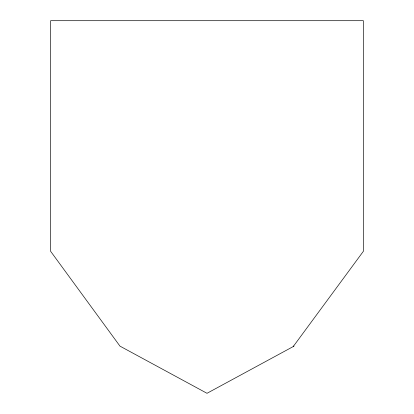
<?xml version="1.0" encoding="UTF-8"?>
<svg xmlns="http://www.w3.org/2000/svg" width="414" height="414" viewBox="0 0 414 414"><rect width="100%" height="100%" fill="white"/><g stroke="black" fill="none" stroke-linecap="round" stroke-linejoin="round"><path stroke-width="0.62" d="M293.215 346.575L363.394 251.267L363.394 20.7L50.606 20.7L50.606 251.267L119.982 346.14L207 393.3L294.018 346.14L293.536 346.14"/></g></svg>
